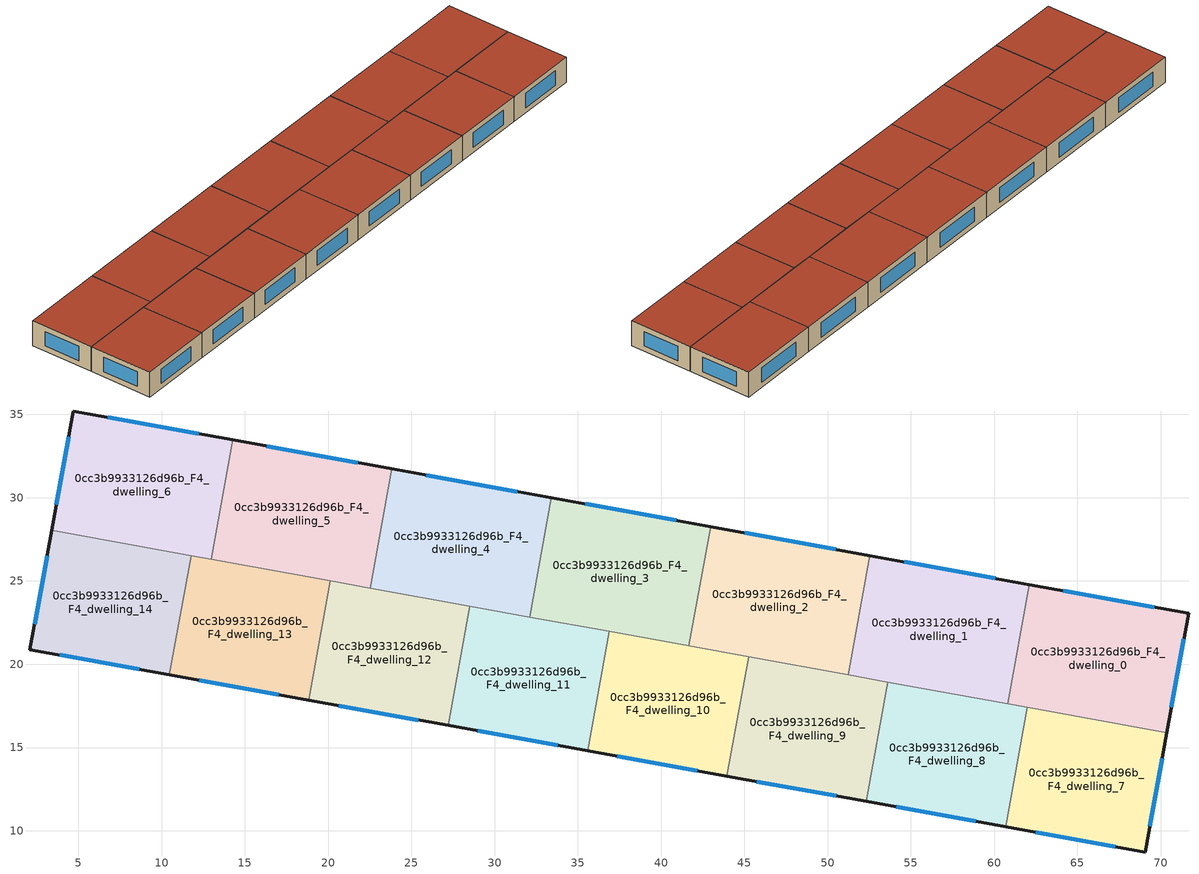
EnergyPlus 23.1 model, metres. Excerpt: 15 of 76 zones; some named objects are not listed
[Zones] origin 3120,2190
0cc3b9933126d96b_F4_dwelling_0
 floor to 0cc3b9933126d96b_F3_dwelling_0 (EU_floor_Construction): 71.68,23.05 70.38,15.89 60.81,17.62 62.11,24.79 z12
 wall outside (EU_wall_Construction): 70.38,15.89 71.68,23.05 62.11,24.79 z12:15
 wall to 0cc3b9933126d96b_F4_dwelling_1 (EU_wall_Construction): 62.11,24.79 60.81,17.62 z12:15
 wall to 0cc3b9933126d96b_F4_dwelling_7 (EU_wall_Construction): 62,17.41 70.38,15.89 z12:15
 wall to 0cc3b9933126d96b_F4_dwelling_8 (EU_wall_Construction): 60.81,17.62 62,17.41 z12:15
 window (EU_Window_Construction): 69.63,23.42 64.16,24.42 / 70.65,17.42 71.4,21.52 z12.64:14.36
 roof outside (EU_roof_Construction): 70.38,15.89 71.68,23.05 62.11,24.79 60.81,17.62 z15
0cc3b9933126d96b_F4_dwelling_1
 floor to 0cc3b9933126d96b_F3_dwelling_1 (EU_floor_Construction): 62.11,24.79 60.81,17.62 51.24,19.36 52.54,26.53 z12
 wall outside (EU_wall_Construction): 62.11,24.79 52.54,26.53 z12:15
 wall to 0cc3b9933126d96b_F4_dwelling_2 (EU_wall_Construction): 52.54,26.53 51.24,19.36 z12:15
 wall to 0cc3b9933126d96b_F4_dwelling_8 (EU_wall_Construction): 53.63,18.93 60.81,17.62 z12:15
 wall to 0cc3b9933126d96b_F4_dwelling_9 (EU_wall_Construction): 51.24,19.36 53.63,18.93 z12:15
 window (EU_Window_Construction): 60.06,25.16 54.59,26.15 z12.64:14.36
 roof outside (EU_roof_Construction): 60.81,17.62 62.11,24.79 52.54,26.53 51.24,19.36 z15
0cc3b9933126d96b_F4_dwelling_10
 floor to 0cc3b9933126d96b_F3_dwelling_10 (EU_floor_Construction): 45.26,20.45 43.96,13.28 35.58,14.8 36.88,21.97 z12
 wall outside (EU_wall_Construction): 35.58,14.8 43.96,13.28 z12:15
 wall to 0cc3b9933126d96b_F4_dwelling_9 (EU_wall_Construction): 43.96,13.28 45.26,20.45 z12:15
 wall to 0cc3b9933126d96b_F4_dwelling_11 (EU_wall_Construction): 36.88,21.97 35.58,14.8 z12:15
 wall to 0cc3b9933126d96b_F4_dwelling_3 (EU_wall_Construction): 41.67,21.1 36.88,21.97 z12:15
 wall to 0cc3b9933126d96b_F4_dwelling_2 (EU_wall_Construction): 45.26,20.45 41.67,21.1 z12:15
 window (EU_Window_Construction): 37.38,14.48 42.16,13.61 z12.64:14.36
 roof outside (EU_roof_Construction): 43.96,13.28 45.26,20.45 36.88,21.97 35.58,14.8 z15
0cc3b9933126d96b_F4_dwelling_11
 floor to 0cc3b9933126d96b_F3_dwelling_11 (EU_floor_Construction): 36.88,21.97 35.58,14.8 27.21,16.32 28.51,23.49 z12
 wall outside (EU_wall_Construction): 27.21,16.32 35.58,14.8 z12:15
 wall to 0cc3b9933126d96b_F4_dwelling_12 (EU_wall_Construction): 28.51,23.49 27.21,16.32 z12:15
 wall to 0cc3b9933126d96b_F4_dwelling_4 (EU_wall_Construction): 32.11,22.84 28.51,23.49 z12:15
 wall to 0cc3b9933126d96b_F4_dwelling_3 (EU_wall_Construction): 36.88,21.97 32.11,22.83 z12:15
 window (EU_Window_Construction): 29,16 33.79,15.13 z12.64:14.36
 roof outside (EU_roof_Construction): 35.58,14.8 36.88,21.97 28.51,23.49 27.21,16.32 z15
0cc3b9933126d96b_F4_dwelling_12
 floor to 0cc3b9933126d96b_F3_dwelling_12 (EU_floor_Construction): 28.51,23.49 27.21,16.32 18.84,17.84 20.14,25.01 z12
 wall outside (EU_wall_Construction): 18.84,17.84 27.21,16.32 z12:15
 wall to 0cc3b9933126d96b_F4_dwelling_13 (EU_wall_Construction): 20.14,25.01 18.84,17.84 z12:15
 wall to 0cc3b9933126d96b_F4_dwelling_5 (EU_wall_Construction): 22.54,24.57 20.14,25.01 z12:15
 wall to 0cc3b9933126d96b_F4_dwelling_4 (EU_wall_Construction): 28.51,23.49 22.54,24.57 z12:15
 window (EU_Window_Construction): 20.63,17.52 25.42,16.65 z12.64:14.36
 roof outside (EU_roof_Construction): 27.21,16.32 28.51,23.49 20.14,25.01 18.84,17.84 z15
0cc3b9933126d96b_F4_dwelling_13
 floor to 0cc3b9933126d96b_F3_dwelling_13 (EU_floor_Construction): 20.14,25.01 18.84,17.84 10.47,19.36 11.77,26.53 z12
 wall outside (EU_wall_Construction): 10.47,19.36 18.84,17.84 z12:15
 wall to 0cc3b9933126d96b_F4_dwelling_14 (EU_wall_Construction): 11.77,26.53 10.47,19.36 z12:15
 wall to 0cc3b9933126d96b_F4_dwelling_6 (EU_wall_Construction): 12.97,26.31 11.77,26.53 z12:15
 wall to 0cc3b9933126d96b_F4_dwelling_5 (EU_wall_Construction): 20.14,25.01 12.97,26.31 z12:15
 window (EU_Window_Construction): 12.26,19.04 17.05,18.17 z12.64:14.36
 roof outside (EU_roof_Construction): 18.84,17.84 20.14,25.01 11.77,26.53 10.47,19.36 z15
0cc3b9933126d96b_F4_dwelling_14
 floor to 0cc3b9933126d96b_F3_dwelling_14 (EU_floor_Construction): 11.77,26.53 10.47,19.36 2.09,20.88 3.4,28.05 z12
 wall outside (EU_wall_Construction): 3.4,28.05 2.09,20.88 10.47,19.36 z12:15
 wall to 0cc3b9933126d96b_F4_dwelling_6 (EU_wall_Construction): 11.77,26.53 3.4,28.05 z12:15
 window (EU_Window_Construction): 3.89,20.56 8.67,19.69 / 3.12,26.51 2.37,22.42 z12.64:14.36
 roof outside (EU_roof_Construction): 10.47,19.36 11.77,26.53 3.4,28.05 2.09,20.88 z15
0cc3b9933126d96b_F4_dwelling_2
 floor to 0cc3b9933126d96b_F3_dwelling_2 (EU_floor_Construction): 52.54,26.53 51.24,19.36 41.67,21.1 42.97,28.26 z12
 wall outside (EU_wall_Construction): 52.54,26.53 42.97,28.26 z12:15
 wall to 0cc3b9933126d96b_F4_dwelling_3 (EU_wall_Construction): 42.97,28.26 41.67,21.1 z12:15
 wall to 0cc3b9933126d96b_F4_dwelling_9 (EU_wall_Construction): 45.26,20.45 51.24,19.36 z12:15
 window (EU_Window_Construction): 50.49,26.9 45.02,27.89 z12.64:14.36
 roof outside (EU_roof_Construction): 51.24,19.36 52.54,26.53 42.97,28.26 41.67,21.1 z15
0cc3b9933126d96b_F4_dwelling_3
 floor to 0cc3b9933126d96b_F3_dwelling_3 (EU_floor_Construction): 42.97,28.26 41.67,21.1 32.11,22.83 33.41,30 z12
 wall outside (EU_wall_Construction): 42.97,28.26 33.41,30 z12:15
 wall to 0cc3b9933126d96b_F4_dwelling_4 (EU_wall_Construction): 33.41,30 32.11,22.83 z12:15
 window (EU_Window_Construction): 40.93,28.64 35.46,29.63 z12.64:14.36
 roof outside (EU_roof_Construction): 41.67,21.1 42.97,28.26 33.41,30 32.11,22.83 z15
0cc3b9933126d96b_F4_dwelling_4
 floor to 0cc3b9933126d96b_F3_dwelling_4 (EU_floor_Construction): 33.41,30 32.11,22.83 22.54,24.57 23.84,31.74 z12
 wall outside (EU_wall_Construction): 33.41,30 23.84,31.74 z12:15
 wall to 0cc3b9933126d96b_F4_dwelling_5 (EU_wall_Construction): 23.84,31.74 22.54,24.57 z12:15
 window (EU_Window_Construction): 31.36,30.37 25.89,31.36 z12.64:14.36
 roof outside (EU_roof_Construction): 32.11,22.83 33.41,30 23.84,31.74 22.54,24.57 z15
0cc3b9933126d96b_F4_dwelling_5
 floor to 0cc3b9933126d96b_F3_dwelling_5 (EU_floor_Construction): 23.84,31.74 22.54,24.57 12.97,26.31 14.27,33.47 z12
 wall outside (EU_wall_Construction): 23.84,31.74 14.27,33.47 z12:15
 wall to 0cc3b9933126d96b_F4_dwelling_6 (EU_wall_Construction): 14.27,33.47 12.97,26.31 z12:15
 window (EU_Window_Construction): 21.79,32.11 16.32,33.1 z12.64:14.36
 roof outside (EU_roof_Construction): 22.54,24.57 23.84,31.74 14.27,33.47 12.97,26.31 z15
0cc3b9933126d96b_F4_dwelling_6
 floor to 0cc3b9933126d96b_F3_dwelling_6 (EU_floor_Construction): 14.27,33.47 12.97,26.31 3.4,28.05 4.71,35.21 z12
 wall outside (EU_wall_Construction): 14.27,33.47 4.71,35.21 3.4,28.05 z12:15
 window (EU_Window_Construction): 4.43,33.68 3.68,29.58 / 12.22,33.85 6.76,34.84 z12.64:14.36
 roof outside (EU_roof_Construction): 12.97,26.31 14.27,33.47 4.71,35.21 3.4,28.05 z15
0cc3b9933126d96b_F4_dwelling_7
 floor to 0cc3b9933126d96b_F3_dwelling_7 (EU_floor_Construction): 70.38,15.89 69.07,8.72 60.7,10.24 62,17.41 z12
 wall outside (EU_wall_Construction): 60.7,10.24 69.07,8.72 70.38,15.89 z12:15
 wall to 0cc3b9933126d96b_F4_dwelling_8 (EU_wall_Construction): 62,17.41 60.7,10.24 z12:15
 window (EU_Window_Construction): 69.35,10.26 70.09,14.35 / 62.49,9.92 67.27,9.05 z12.64:14.36
 roof outside (EU_roof_Construction): 69.07,8.72 70.38,15.89 62,17.41 60.7,10.24 z15
0cc3b9933126d96b_F4_dwelling_8
 floor to 0cc3b9933126d96b_F3_dwelling_8 (EU_floor_Construction): 62,17.41 60.7,10.24 52.33,11.76 53.63,18.93 z12
 wall outside (EU_wall_Construction): 52.33,11.76 60.7,10.24 z12:15
 wall to 0cc3b9933126d96b_F4_dwelling_9 (EU_wall_Construction): 53.63,18.93 52.33,11.76 z12:15
 window (EU_Window_Construction): 54.12,11.44 58.91,10.57 z12.64:14.36
 roof outside (EU_roof_Construction): 60.7,10.24 62,17.41 53.63,18.93 52.33,11.76 z15
0cc3b9933126d96b_F4_dwelling_9
 floor to 0cc3b9933126d96b_F3_dwelling_9 (EU_floor_Construction): 53.63,18.93 52.33,11.76 43.96,13.28 45.26,20.45 z12
 wall outside (EU_wall_Construction): 43.96,13.28 52.33,11.76 z12:15
 window (EU_Window_Construction): 45.75,12.96 50.53,12.09 z12.64:14.36
 roof outside (EU_roof_Construction): 52.33,11.76 53.63,18.93 45.26,20.45 43.96,13.28 z15
[Building]
EU S2 Campaign: North Axis=0; Terrain=City; Solar Distribution=FullExterior
[Site:Location]
Yerevan-Zvartnots.Intl.AP: Latitude=40.15; Longitude=44.383; Time Zone=4; Elevation=854
[SizingPeriod:WeatherFileDays]
AnnualSizingPeriod: Begin Month=1; Begin Day of Month=1; End Month=12; End Day of Month=31; Day of Week for Start Day=Monday; Use Weather File Daylight Saving Period=No; Use Weather File Rain and Snow Indicators=No
[MATERIAL]
EU_InternalMass_Material: Roughness=MediumRough; Thickness=0.1; Conductivity=1; Density=1800; Specific Heat=900; Thermal Absorptance=0.9; Solar Absorptance=0.7; Visible Absorptance=0.7
[MATERIAL:NOMASS] Roughness=MediumRough; Thermal Absorptance=0.9; Solar Absorptance=0.7; Visible Absorptance=0.7
Name | Thermal Resistance
EU_wall_NoMass | 1.05043
EU_roof_NoMass | 1.45357
EU_floor_NoMass | 0.478065
[WINDOWMATERIAL:SIMPLEGLAZINGSYSTEM]
EU_Window_SimpleGlazing: UFactor=2.5566; Solar Heat Gain Coefficient=0.75; Visible Transmittance=0.75
[CONSTRUCTION]
EU_wall_Construction: EU_wall_NoMass
EU_roof_Construction: EU_roof_NoMass
EU_floor_Construction: EU_floor_NoMass
EU_Window_Construction: EU_Window_SimpleGlazing
EU_InternalMass_Construction: EU_InternalMass_Material
[ZONE] Type=1; Multiplier=1; Ceiling Height=autocalculate; Floor Area=autocalculate; Part of Total Floor Area=Yes
Name | Volume
0cc3b9933126d96b_F4_dwelling_0 | 212.431
0cc3b9933126d96b_F4_dwelling_1 | 212.414
0cc3b9933126d96b_F4_dwelling_10 | 185.908
0cc3b9933126d96b_F4_dwelling_11 | 185.901
0cc3b9933126d96b_F4_dwelling_12 | 185.914
0cc3b9933126d96b_F4_dwelling_13 | 185.899
0cc3b9933126d96b_F4_dwelling_14 | 185.879
0cc3b9933126d96b_F4_dwelling_2 | 212.452
0cc3b9933126d96b_F4_dwelling_3 | 212.444
0cc3b9933126d96b_F4_dwelling_4; 0cc3b9933126d96b_F4_dwelling_6 | 212.443
0cc3b9933126d96b_F4_dwelling_5 | 212.422
0cc3b9933126d96b_F4_dwelling_7 | 185.893
0cc3b9933126d96b_F4_dwelling_8 | 185.923
0cc3b9933126d96b_F4_dwelling_9 | 185.886
[INTERNALMASS] Construction=EU_InternalMass_Construction
Name | Zone or ZoneList | Surface Area
0cc3b9933126d96b_F4_dwelling_0_EU_InternalMass | 0cc3b9933126d96b_F4_dwelling_0 | 70.8102
0cc3b9933126d96b_F4_dwelling_1_EU_InternalMass | 0cc3b9933126d96b_F4_dwelling_1 | 70.8047
0cc3b9933126d96b_F4_dwelling_2_EU_InternalMass | 0cc3b9933126d96b_F4_dwelling_2 | 70.8173
0cc3b9933126d96b_F4_dwelling_3_EU_InternalMass | 0cc3b9933126d96b_F4_dwelling_3 | 70.8146
0cc3b9933126d96b_F4_dwelling_4_EU_InternalMass | 0cc3b9933126d96b_F4_dwelling_4 | 70.8146
0cc3b9933126d96b_F4_dwelling_5_EU_InternalMass | 0cc3b9933126d96b_F4_dwelling_5 | 70.8074
0cc3b9933126d96b_F4_dwelling_6_EU_InternalMass | 0cc3b9933126d96b_F4_dwelling_6 | 70.8143
0cc3b9933126d96b_F4_dwelling_7_EU_InternalMass | 0cc3b9933126d96b_F4_dwelling_7 | 61.9646
0cc3b9933126d96b_F4_dwelling_8_EU_InternalMass | 0cc3b9933126d96b_F4_dwelling_8 | 61.9741
0cc3b9933126d96b_F4_dwelling_9_EU_InternalMass | 0cc3b9933126d96b_F4_dwelling_9 | 61.9621
0cc3b9933126d96b_F4_dwelling_10_EU_InternalMass | 0cc3b9933126d96b_F4_dwelling_10 | 61.9693
0cc3b9933126d96b_F4_dwelling_11_EU_InternalMass | 0cc3b9933126d96b_F4_dwelling_11 | 61.9669
0cc3b9933126d96b_F4_dwelling_12_EU_InternalMass | 0cc3b9933126d96b_F4_dwelling_12 | 61.9713
0cc3b9933126d96b_F4_dwelling_13_EU_InternalMass | 0cc3b9933126d96b_F4_dwelling_13 | 61.9664
0cc3b9933126d96b_F4_dwelling_14_EU_InternalMass | 0cc3b9933126d96b_F4_dwelling_14 | 61.9598
[OTHEREQUIPMENT] Fuel Type=Electricity; Design Level Calculation Method=Watts/Area; Power per Zone Floor Area=1; Fraction Latent=0; Fraction Radiant=0; Fraction Lost=0; Carbon Dioxide Generation Rate=0; EndUse Subcategory=EU_Step8_InternalGains
Name | Zone or ZoneList or Space or SpaceList | Schedule
EU_Step8_InternalGain_0cc3b9933126d96b_F4_dwelling_0_f000 | 0cc3b9933126d96b_F4_dwelling_0 | EU_Step8_GainSchedule_0cc3b9933126d96b_F4_dwelling_0_f000
EU_Step8_InternalGain_0cc3b9933126d96b_F4_dwelling_1_f000 | 0cc3b9933126d96b_F4_dwelling_1 | EU_Step8_GainSchedule_0cc3b9933126d96b_F4_dwelling_1_f000
EU_Step8_InternalGain_0cc3b9933126d96b_F4_dwelling_2_f000 | 0cc3b9933126d96b_F4_dwelling_2 | EU_Step8_GainSchedule_0cc3b9933126d96b_F4_dwelling_2_f000
EU_Step8_InternalGain_0cc3b9933126d96b_F4_dwelling_3_f000 | 0cc3b9933126d96b_F4_dwelling_3 | EU_Step8_GainSchedule_0cc3b9933126d96b_F4_dwelling_3_f000
EU_Step8_InternalGain_0cc3b9933126d96b_F4_dwelling_4_f000 | 0cc3b9933126d96b_F4_dwelling_4 | EU_Step8_GainSchedule_0cc3b9933126d96b_F4_dwelling_4_f000
EU_Step8_InternalGain_0cc3b9933126d96b_F4_dwelling_5_f000 | 0cc3b9933126d96b_F4_dwelling_5 | EU_Step8_GainSchedule_0cc3b9933126d96b_F4_dwelling_5_f000
EU_Step8_InternalGain_0cc3b9933126d96b_F4_dwelling_6_f000 | 0cc3b9933126d96b_F4_dwelling_6 | EU_Step8_GainSchedule_0cc3b9933126d96b_F4_dwelling_6_f000
EU_Step8_InternalGain_0cc3b9933126d96b_F4_dwelling_7_f000 | 0cc3b9933126d96b_F4_dwelling_7 | EU_Step8_GainSchedule_0cc3b9933126d96b_F4_dwelling_7_f000
EU_Step8_InternalGain_0cc3b9933126d96b_F4_dwelling_8_f000 | 0cc3b9933126d96b_F4_dwelling_8 | EU_Step8_GainSchedule_0cc3b9933126d96b_F4_dwelling_8_f000
EU_Step8_InternalGain_0cc3b9933126d96b_F4_dwelling_9_f000 | 0cc3b9933126d96b_F4_dwelling_9 | EU_Step8_GainSchedule_0cc3b9933126d96b_F4_dwelling_9_f000
EU_Step8_InternalGain_0cc3b9933126d96b_F4_dwelling_10_f000 | 0cc3b9933126d96b_F4_dwelling_10 | EU_Step8_GainSchedule_0cc3b9933126d96b_F4_dwelling_10_f000
EU_Step8_InternalGain_0cc3b9933126d96b_F4_dwelling_11_f000 | 0cc3b9933126d96b_F4_dwelling_11 | EU_Step8_GainSchedule_0cc3b9933126d96b_F4_dwelling_11_f000
EU_Step8_InternalGain_0cc3b9933126d96b_F4_dwelling_12_f000 | 0cc3b9933126d96b_F4_dwelling_12 | EU_Step8_GainSchedule_0cc3b9933126d96b_F4_dwelling_12_f000
EU_Step8_InternalGain_0cc3b9933126d96b_F4_dwelling_13_f000 | 0cc3b9933126d96b_F4_dwelling_13 | EU_Step8_GainSchedule_0cc3b9933126d96b_F4_dwelling_13_f000
EU_Step8_InternalGain_0cc3b9933126d96b_F4_dwelling_14_f000 | 0cc3b9933126d96b_F4_dwelling_14 | EU_Step8_GainSchedule_0cc3b9933126d96b_F4_dwelling_14_f000
[ZONEVENTILATION:DESIGNFLOWRATE] Schedule=EU_AlwaysOn; Design Flow Rate Calculation Method=AirChanges/Hour; Air Changes per Hour=0.557805; Ventilation Type=Natural; Fan Pressure Rise=0; Fan Total Efficiency=1; Constant Term Coefficient=1; Temperature Term Coefficient=0; Velocity Term Coefficient=0; Velocity Squared Term Coefficient=0; Minimum Indoor Temperature=-100; Maximum Indoor Temperature=100; Delta Temperature=-100; Minimum Outdoor Temperature=-100; Maximum Outdoor Temperature=100; Maximum Wind Speed=40
Name | Zone or ZoneList or Space or SpaceList
EU_ConstantAir_0cc3b9933126d96b_F4_dwelling_0 | 0cc3b9933126d96b_F4_dwelling_0
EU_ConstantAir_0cc3b9933126d96b_F4_dwelling_1 | 0cc3b9933126d96b_F4_dwelling_1
EU_ConstantAir_0cc3b9933126d96b_F4_dwelling_2 | 0cc3b9933126d96b_F4_dwelling_2
EU_ConstantAir_0cc3b9933126d96b_F4_dwelling_3 | 0cc3b9933126d96b_F4_dwelling_3
EU_ConstantAir_0cc3b9933126d96b_F4_dwelling_4 | 0cc3b9933126d96b_F4_dwelling_4
EU_ConstantAir_0cc3b9933126d96b_F4_dwelling_5 | 0cc3b9933126d96b_F4_dwelling_5
EU_ConstantAir_0cc3b9933126d96b_F4_dwelling_6 | 0cc3b9933126d96b_F4_dwelling_6
EU_ConstantAir_0cc3b9933126d96b_F4_dwelling_7 | 0cc3b9933126d96b_F4_dwelling_7
EU_ConstantAir_0cc3b9933126d96b_F4_dwelling_8 | 0cc3b9933126d96b_F4_dwelling_8
EU_ConstantAir_0cc3b9933126d96b_F4_dwelling_9 | 0cc3b9933126d96b_F4_dwelling_9
EU_ConstantAir_0cc3b9933126d96b_F4_dwelling_10 | 0cc3b9933126d96b_F4_dwelling_10
EU_ConstantAir_0cc3b9933126d96b_F4_dwelling_11 | 0cc3b9933126d96b_F4_dwelling_11
EU_ConstantAir_0cc3b9933126d96b_F4_dwelling_12 | 0cc3b9933126d96b_F4_dwelling_12
EU_ConstantAir_0cc3b9933126d96b_F4_dwelling_13 | 0cc3b9933126d96b_F4_dwelling_13
EU_ConstantAir_0cc3b9933126d96b_F4_dwelling_14 | 0cc3b9933126d96b_F4_dwelling_14
[HVACTEMPLATE:ZONE:IDEALLOADSAIRSYSTEM] System Availability Schedule=EU_AlwaysOn; Maximum Heating Supply Air Temperature=50; Minimum Cooling Supply Air Temperature=13; Maximum Heating Supply Air Humidity Ratio=0.0156; Minimum Cooling Supply Air Humidity Ratio=0.0077; Heating Limit=NoLimit; Cooling Limit=NoLimit; Heating Availability Schedule=EU_AlwaysOn; Cooling Availability Schedule=EU_CoolingOff; Dehumidification Control Type=ConstantSensibleHeatRatio; Cooling Sensible Heat Ratio=0.7; Dehumidification Setpoint=60; Humidification Control Type=None; Humidification Setpoint=30; Outdoor Air Method=None; Outdoor Air Flow Rate per Person=0.00944; Outdoor Air Flow Rate per Zone Floor Area=0; Outdoor Air Flow Rate per Zone=0; Demand Controlled Ventilation Type=None; Outdoor Air Economizer Type=NoEconomizer; Heat Recovery Type=None; Sensible Heat Recovery Effectiveness=0.7; Latent Heat Recovery Effectiveness=0.65
Name | Template Thermostat
0cc3b9933126d96b_F4_dwelling_0 | EU_HeatOnly_0cc3b9933126d96b_F4_dwelling_0
0cc3b9933126d96b_F4_dwelling_1 | EU_HeatOnly_0cc3b9933126d96b_F4_dwelling_1
0cc3b9933126d96b_F4_dwelling_2 | EU_HeatOnly_0cc3b9933126d96b_F4_dwelling_2
0cc3b9933126d96b_F4_dwelling_3 | EU_HeatOnly_0cc3b9933126d96b_F4_dwelling_3
0cc3b9933126d96b_F4_dwelling_4 | EU_HeatOnly_0cc3b9933126d96b_F4_dwelling_4
0cc3b9933126d96b_F4_dwelling_5 | EU_HeatOnly_0cc3b9933126d96b_F4_dwelling_5
0cc3b9933126d96b_F4_dwelling_6 | EU_HeatOnly_0cc3b9933126d96b_F4_dwelling_6
0cc3b9933126d96b_F4_dwelling_7 | EU_HeatOnly_0cc3b9933126d96b_F4_dwelling_7
0cc3b9933126d96b_F4_dwelling_8 | EU_HeatOnly_0cc3b9933126d96b_F4_dwelling_8
0cc3b9933126d96b_F4_dwelling_9 | EU_HeatOnly_0cc3b9933126d96b_F4_dwelling_9
0cc3b9933126d96b_F4_dwelling_10 | EU_HeatOnly_0cc3b9933126d96b_F4_dwelling_10
0cc3b9933126d96b_F4_dwelling_11 | EU_HeatOnly_0cc3b9933126d96b_F4_dwelling_11
0cc3b9933126d96b_F4_dwelling_12 | EU_HeatOnly_0cc3b9933126d96b_F4_dwelling_12
0cc3b9933126d96b_F4_dwelling_13 | EU_HeatOnly_0cc3b9933126d96b_F4_dwelling_13
0cc3b9933126d96b_F4_dwelling_14 | EU_HeatOnly_0cc3b9933126d96b_F4_dwelling_14
[SIZING:ZONE] Zone Cooling Design Supply Air Temperature Input Method=SupplyAirTemperature; Zone Cooling Design Supply Air Temperature=13; Zone Heating Design Supply Air Temperature Input Method=SupplyAirTemperature; Zone Heating Design Supply Air Temperature=50; Zone Cooling Design Supply Air Humidity Ratio=0.008; Zone Heating Design Supply Air Humidity Ratio=0.008; Cooling Design Air Flow Method=DesignDay; Cooling Design Air Flow Rate=0; Cooling Minimum Air Flow per Zone Floor Area=0.000762; Cooling Minimum Air Flow=0; Cooling Minimum Air Flow Fraction=0.2; Heating Design Air Flow Method=DesignDay; Heating Design Air Flow Rate=0; Heating Maximum Air Flow per Zone Floor Area=0.002032; Heating Maximum Air Flow=0.141576; Heating Maximum Air Flow Fraction=0.3; Account for Dedicated Outdoor Air System=No; Dedicated Outdoor Air System Control Strategy=NeutralSupplyAir; Dedicated Outdoor Air Low Setpoint Temperature for Design=autosize; Dedicated Outdoor Air High Setpoint Temperature for Design=autosize; Zone Load Sizing Method=Sensible Load Only No Latent Load; Zone Latent Cooling Design Supply Air Humidity Ratio Input Method=HumidityRatioDifference; Zone Cooling Design Supply Air Humidity Ratio Difference=0.005; Zone Latent Heating Design Supply Air Humidity Ratio Input Method=HumidityRatioDifference; Zone Humidification Design Supply Air Humidity Ratio Difference=0.005
0cc3b9933126d96b_F4_dwelling_0; 0cc3b9933126d96b_F4_dwelling_1; 0cc3b9933126d96b_F4_dwelling_2; 0cc3b9933126d96b_F4_dwelling_3; 0cc3b9933126d96b_F4_dwelling_4; 0cc3b9933126d96b_F4_dwelling_5; 0cc3b9933126d96b_F4_dwelling_6; 0cc3b9933126d96b_F4_dwelling_7; 0cc3b9933126d96b_F4_dwelling_8; 0cc3b9933126d96b_F4_dwelling_9; 0cc3b9933126d96b_F4_dwelling_10; 0cc3b9933126d96b_F4_dwelling_11; 0cc3b9933126d96b_F4_dwelling_12; 0cc3b9933126d96b_F4_dwelling_13; 0cc3b9933126d96b_F4_dwelling_14
[SCHEDULE:CONSTANT]
Name | Hourly Value
EU_AlwaysOn | 1
EU_CoolingOff | 0
[SCHEDULE:FILE] Column Number=1; Rows to Skip at Top=0; Number of Hours of Data=8760; Column Separator=Comma; Interpolate to Timestep=No; Minutes per Item=60; Adjust Schedule for Daylight Savings=Yes
Name | File
EU_Step8_GainSchedule_0cc3b9933126d96b_F4_dwelling_0_f000 | ../../schedules/0cc3b9933126d96b/0cc3b9933126d96b_F4_dwelling_0_f000_gain.csv
EU_Step8_GainSchedule_0cc3b9933126d96b_F4_dwelling_1_f000 | ../../schedules/0cc3b9933126d96b/0cc3b9933126d96b_F4_dwelling_1_f000_gain.csv
EU_Step8_GainSchedule_0cc3b9933126d96b_F4_dwelling_2_f000 | ../../schedules/0cc3b9933126d96b/0cc3b9933126d96b_F4_dwelling_2_f000_gain.csv
EU_Step8_GainSchedule_0cc3b9933126d96b_F4_dwelling_3_f000 | ../../schedules/0cc3b9933126d96b/0cc3b9933126d96b_F4_dwelling_3_f000_gain.csv
EU_Step8_GainSchedule_0cc3b9933126d96b_F4_dwelling_4_f000 | ../../schedules/0cc3b9933126d96b/0cc3b9933126d96b_F4_dwelling_4_f000_gain.csv
EU_Step8_GainSchedule_0cc3b9933126d96b_F4_dwelling_5_f000 | ../../schedules/0cc3b9933126d96b/0cc3b9933126d96b_F4_dwelling_5_f000_gain.csv
EU_Step8_GainSchedule_0cc3b9933126d96b_F4_dwelling_6_f000 | ../../schedules/0cc3b9933126d96b/0cc3b9933126d96b_F4_dwelling_6_f000_gain.csv
EU_Step8_GainSchedule_0cc3b9933126d96b_F4_dwelling_7_f000 | ../../schedules/0cc3b9933126d96b/0cc3b9933126d96b_F4_dwelling_7_f000_gain.csv
EU_Step8_GainSchedule_0cc3b9933126d96b_F4_dwelling_8_f000 | ../../schedules/0cc3b9933126d96b/0cc3b9933126d96b_F4_dwelling_8_f000_gain.csv
EU_Step8_GainSchedule_0cc3b9933126d96b_F4_dwelling_9_f000 | ../../schedules/0cc3b9933126d96b/0cc3b9933126d96b_F4_dwelling_9_f000_gain.csv
EU_Step8_GainSchedule_0cc3b9933126d96b_F4_dwelling_10_f000 | ../../schedules/0cc3b9933126d96b/0cc3b9933126d96b_F4_dwelling_10_f000_gain.csv
EU_Step8_GainSchedule_0cc3b9933126d96b_F4_dwelling_11_f000 | ../../schedules/0cc3b9933126d96b/0cc3b9933126d96b_F4_dwelling_11_f000_gain.csv
EU_Step8_GainSchedule_0cc3b9933126d96b_F4_dwelling_12_f000 | ../../schedules/0cc3b9933126d96b/0cc3b9933126d96b_F4_dwelling_12_f000_gain.csv
EU_Step8_GainSchedule_0cc3b9933126d96b_F4_dwelling_13_f000 | ../../schedules/0cc3b9933126d96b/0cc3b9933126d96b_F4_dwelling_13_f000_gain.csv
EU_Step8_GainSchedule_0cc3b9933126d96b_F4_dwelling_14_f000 | ../../schedules/0cc3b9933126d96b/0cc3b9933126d96b_F4_dwelling_14_f000_gain.csv
